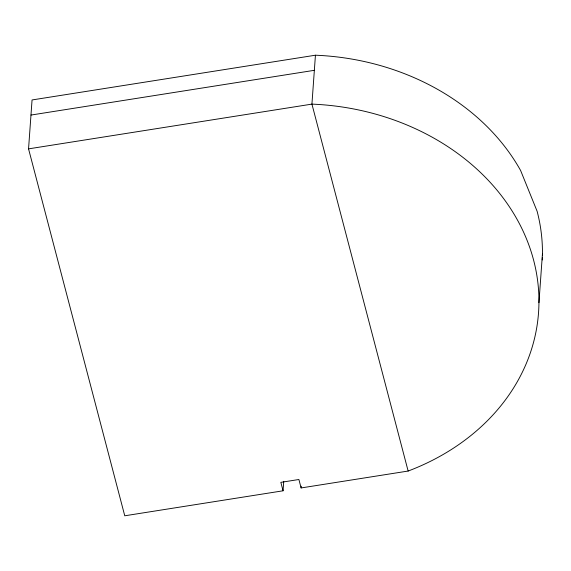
<?xml version="1.0" encoding="UTF-8"?>
<svg xmlns="http://www.w3.org/2000/svg" width="571" height="571" viewBox="0 0 571 571"><rect width="100%" height="100%" fill="white"/><g stroke="black" fill="none" stroke-linecap="round" stroke-linejoin="round"><path stroke-width="0.86" d="M283.737 481.324L283.059 490.796L124.756 515.791L28.55 148.86L32.055 99.954L315.435 55.209A232.247 191.863 4.1 0 1 520.624 170.529L537.118 211.27A232.247 191.863 4.1 0 1 542.421 255.537M315.435 55.209L311.93 104.115L408.137 471.046L301.11 487.941L298.897 479.504L280.846 482.352L283.059 490.796M301.11 487.941L301.231 486.221M538.945 302.673L542.45 253.767M30.977 115.056L314.357 70.312M28.55 148.86L311.93 104.115A232.247 191.863 4.1 0 1 533.614 260.169A232.247 191.863 4.1 0 1 408.137 471.046M542.379 257.3A232.247 191.863 4.1 0 1 542.272 259.962"/></g></svg>
